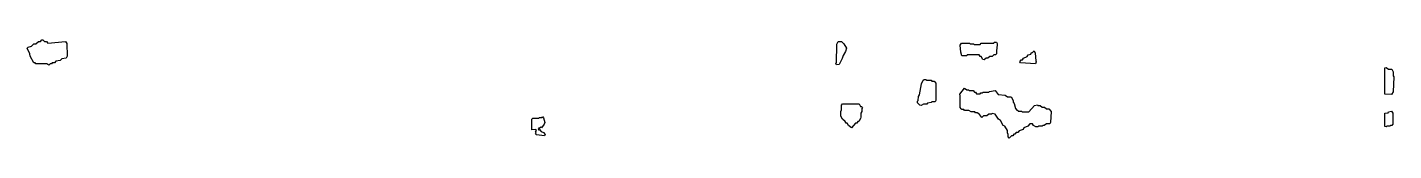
# Model space of a CAD drawing. Header units: millimetres. Extents: x 0 to 4740, y 0 to 340.
import ezdxf

# ---------------------------------------------------------------- set-up
doc = ezdxf.new("R2010")
doc.units = ezdxf.units.MM
doc.layers.add('Y', color=7, linetype='Continuous')

msp = doc.modelspace()

# ---------------------------------------------------------------- linework, layer by layer
at = {"layer": 'Y'}
for points in [[(67.6, 257.4), (29.2, 257.4), (27.6, 260.2), (22.6, 260.2), (10, 283.5), (8.3, 291.7), (0, 310.9), (2.5, 315.1), (14.2, 317.9), (22.6, 326.1), (29.2, 326.1), (39.2, 334.3), (45.9, 334.3), (50.9, 339.8), (54.3, 339.8), (59.3, 334.3), (66, 334.3), (71, 328.8), (132.7, 334.3), (136.9, 327.4), (138.5, 283.5), (134.3, 276.6), (119.3, 273.9), (114.3, 268.4), (99.3, 265.7), (94.3, 260.2), (86, 260.2), (84.3, 257.4), (79.3, 257.4), (74.3, 251.9), (67.6, 257.4)], [(2806.7, 253.3), (2805, 258.9), (2806.7, 261.7), (2806.7, 291.8), (2808.3, 294.5), (2808.3, 324.6), (2812.5, 334.3), (2824.3, 334.3), (2832.7, 326.1), (2841.9, 310.9), (2838.5, 299.9), (2830.2, 286.2), (2826.9, 275.3), (2816, 254.7), (2806.7, 253.3)], [(3309.2, 282.1), (3305.9, 282.1), (3302.6, 287.6), (3261, 287.6), (3259.3, 284.8), (3242.5, 284.8), (3238.3, 297.2), (3236.7, 321.9), (3240.9, 328.8), (3269.3, 328.8), (3271, 326.1), (3282.7, 326.1), (3284.3, 323.4), (3305.9, 323.4), (3309.2, 328.8), (3352.6, 328.8), (3354.2, 331.6), (3362.7, 331.6), (3365.2, 327.4), (3363.5, 308.2), (3361.9, 305.4), (3361.9, 291.7), (3359.3, 287.6), (3352.7, 287.6), (3347.7, 282.1), (3339.3, 282.1), (3332.6, 276.6), (3326, 276.6), (3319.3, 271.1), (3315, 272.5), (3309.2, 282.1)], [(3443.3, 264.4), (3447.6, 271.3), (3452.6, 271.3), (3455.9, 276.8), (3469.2, 282.3), (3472.5, 287.7), (3480.9, 290.5), (3484.2, 296), (3487.6, 296), (3492.6, 301.5), (3496.9, 294.5), (3498.5, 267.2), (3500.2, 264.4), (3497.7, 257.4), (3445.9, 260.2), (3443.3, 264.4)], [(4710, 152), (4710, 242.6), (4714.3, 244), (4722.6, 238.5), (4734.3, 238.5), (4738.5, 228.8), (4738.5, 215.1), (4740.2, 212.4), (4738.5, 160.3), (4732.7, 150.7), (4710, 152)], [(3096.7, 113.7), (3088.3, 122), (3088.3, 127.5), (3090, 130.3), (3091.7, 143.9), (3095, 149.4), (3101.7, 187.7), (3107.5, 200.1), (3110.9, 202.9), (3117.7, 202.9), (3119.3, 200.1), (3136, 200.1), (3137.7, 197.4), (3146, 197.4), (3151.9, 190.5), (3151.9, 130.2), (3149.3, 126), (3137.7, 126), (3136, 123.3), (3122.7, 120.5), (3121, 117.8), (3109.3, 117.8), (3101, 112.3), (3096.7, 113.7)], [(3403.3, 12.5), (3400, 17.9), (3400, 26.1), (3390.9, 41.2), (3385.9, 43.9), (3375.9, 60.3), (3369.2, 65.8), (3357.6, 82.2), (3347.7, 84.9), (3346, 82.2), (3336, 82.2), (3329.3, 76.7), (3317.6, 76.7), (3310.9, 71.2), (3300.9, 84.9), (3297.6, 84.9), (3295.9, 87.7), (3289.2, 87.7), (3287.6, 90.4), (3274.2, 90.4), (3265.9, 95.9), (3250.9, 95.9), (3249.2, 98.6), (3242.6, 98.6), (3239.2, 101.4), (3236.7, 105.5), (3236.7, 146.6), (3235, 152.1), (3250.9, 172.8), (3259.3, 167.3), (3266, 167.3), (3267.7, 164.5), (3281, 164.5), (3286, 159.1), (3289.3, 159.1), (3292.7, 153.6), (3305.9, 153.6), (3307.6, 156.3), (3314.2, 156.3), (3315.9, 159.1), (3335.9, 159.1), (3337.6, 161.8), (3357.7, 164.6), (3367.7, 150.8), (3392.6, 148.1), (3401, 142.6), (3412.7, 142.6), (3420.2, 130.2), (3420.2, 124.8), (3423.5, 119.3), (3428.5, 102.9), (3432.7, 96.1), (3436, 96.1), (3437.7, 93.4), (3449.3, 93.4), (3451, 90.6), (3474.2, 90.6), (3494.2, 112.5), (3504.3, 115.3), (3506, 112.5), (3514.3, 112.5), (3521, 107), (3529.3, 107), (3536, 101.6), (3544.3, 101.6), (3551.9, 91.9), (3550.2, 53.5), (3547.7, 49.3), (3536, 49.3), (3527.6, 43.9), (3522.7, 43.9), (3521, 41.1), (3507.7, 41.1), (3506, 38.4), (3499.2, 38.4), (3490.9, 43.9), (3487.6, 49.3), (3477.7, 49.3), (3471, 41.1), (3457.7, 35.7), (3454.3, 30.2), (3441, 24.7), (3436, 19.2), (3431, 19.2), (3426, 13.8), (3422.7, 13.8), (3419.3, 8.3), (3414.3, 8.3), (3405.9, 0), (3403.3, 4.2), (3403.3, 12.5)], [(2849.2, 43.9), (2844.2, 52.1), (2840.9, 52.1), (2837.5, 57.6), (2827.5, 65.8), (2821.7, 75.4), (2821.7, 91.9), (2825, 97.4), (2825, 113.8), (2827.6, 118), (2886, 118), (2891, 109.8), (2894.3, 109.8), (2896.9, 105.6), (2895.2, 102.8), (2895.2, 91.9), (2891.9, 86.4), (2891.9, 72.7), (2890.2, 67.2), (2884.3, 57.6), (2881, 57.6), (2877.7, 52.1), (2872.7, 52.1), (2859.3, 35.6), (2849.2, 43.9)], [(1765.9, 11), (1763.3, 15.2), (1765, 18), (1763.3, 20.7), (1766.7, 26.2), (1764.2, 30.2), (1750, 28.8), (1750.8, 65.9), (1754.2, 68.7), (1774.2, 68.7), (1775.9, 71.5), (1785.9, 71.5), (1787.6, 74.3), (1790.2, 70), (1795.2, 53.6), (1793.5, 48), (1784.3, 35.6), (1781, 38.4), (1775.9, 32.9), (1774.3, 35.6), (1771.9, 31.6), (1774.3, 27.7), (1775.9, 30.5), (1782.7, 22.2), (1791, 19.4), (1796.9, 12.5), (1794.3, 8.3), (1765.9, 11)], [(4710, 39.8), (4710, 86.5), (4720.9, 87.9), (4722.5, 90.6), (4732.7, 93.4), (4736.9, 86.4), (4736.9, 48), (4734.3, 43.9), (4729.3, 43.9), (4727.7, 41.1), (4716, 41.1), (4714.3, 38.4), (4710, 39.8)]]:
    msp.add_lwpolyline(points, close=True, dxfattribs=at)

doc.saveas('drawing.dxf')
